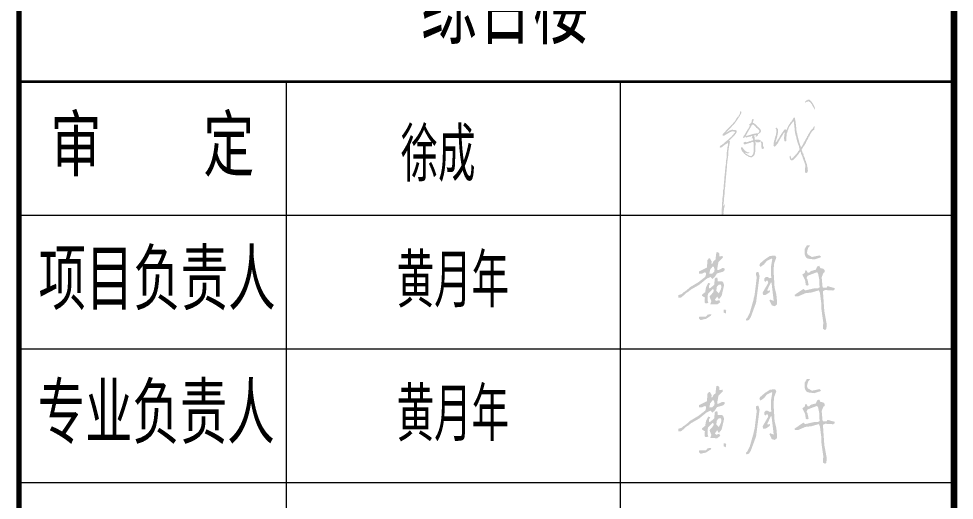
# Model space of a CAD drawing. Extents: x 3968514 to 5230306, y -516551 to -228246.
# Drawn here: x 4651754 to 4658754, y -414996 to -411395 of the extents above; entities that cross this region are included whole.
import ezdxf
from ezdxf.enums import TextEntityAlignment as Align

# ---------------------------------------------------------------- set-up
doc = ezdxf.new("R2010")
doc.units = 0
doc.header["$LTSCALE"] = 1000
doc.header["$MEASUREMENT"] = 0
doc.layers.add('AXIS', color=3, linetype='Continuous', lineweight=15)
doc.layers.add('FRAME', color=3, linetype='Continuous', lineweight=18)
doc.layers.add('单体名称', color=144, linetype='Continuous')
doc.styles.add('FRAME', font='simhei.ttf', dxfattribs={"width": 0.7})
doc.styles.add('TSSD_REIN', font='Tssdeng.shx', dxfattribs={"width": 0.7, "bigfont": 'hztxt.shx'})

# ---------------------------------------------------------------- blocks, each defined once
blk = doc.blocks.new('A$C0B803521')
at = {"layer": 'FRAME', "lineweight": 70}
blk.add_line((-23943.1, 92652), (-23943.1, 35252), dxfattribs=at)
at = {"layer": 'FRAME', "lineweight": 140}
blk.add_line((-16943.1, 35252), (-16943.1, 92652), dxfattribs=at)
at = {"layer": 'FRAME', "lineweight": 35}
blk.add_line((-16943.1, 48352), (-23943.1, 48352), dxfattribs=at)
at = {"layer": 'FRAME', "lineweight": 18}
for p, q in [((-21943.1, 48352), (-21943.1, 42352)), ((-19443.1, 48352), (-19443.1, 42352)), ((-16943.1, 47352), (-23943.1, 47352)), ((-16943.1, 46352), (-23943.1, 46352)), ((-16943.1, 45352), (-23943.1, 45352))]:
    blk.add_line(p, q, dxfattribs=at)
at = {"layer": 'FRAME', "insert": (-22943.1, 47864.8), "char_height": 400, "width": 2342.034, "attachment_point": 5, "style": 'FRAME'}
blk.add_mtext('审    定', dxfattribs=at)
at = {"layer": 'FRAME', "lineweight": 18, "char_height": 400, "attachment_point": 5, "style": 'FRAME'}
for s, insert, width in [('{\\W0.65;项目负责人}', (-22907.9, 46864.8), 2758.644), ('{\\W0.65;专业负责人}', (-22915, 45864.8), 2763.051)]:
    blk.add_mtext(s, dxfattribs=dict(at, insert=insert, width=width))
blk = doc.blocks.new('电子签名 徐成(1)(2)(1)')
at = {"linetype": 'Continuous'}
h = blk.add_hatch(dxfattribs=at)
h.set_pattern_fill('ANSI31', color=256)
h.set_pattern_definition([(45, (-1335.27607, 2167.08043), (-0.0883883476, 0.0883883476), [])])
h.paths.add_polyline_path([(4230, 11436), (4233, 11440), (4233, 11447), (4230, 11449), (4228, 11453), (4227, 11452), (4227, 11454), (4221, 11456), (4234, 11470), (4235, 11469), (4250, 11483), (4258, 11492), (4267, 11499), (4266, 11501), (4287, 11522), (4297, 11536), (4304, 11544), (4303, 11546), (4307, 11549), (4305, 11550), (4309, 11555), (4311, 11562), (4310, 11572), (4302, 11579), (4294, 11581), (4292, 11584), (4282, 11582), (4269, 11584), (4266, 11586), (4256, 11586), (4250, 11583), (4241, 11582), (4238, 11579), (4233, 11578), (4227, 11573), (4225, 11574), (4213, 11565), (4207, 11563), (4205, 11560), (4203, 11561), (4202, 11559), (4199, 11559), (4193, 11554), (4193, 11554), (4188, 11550), (4193, 11554), (4191, 11556), (4189, 11554), (4230, 11596), (4229, 11597), (4276, 11645), (4282, 11649), (4280, 11650), (4299, 11673), (4299, 11675), (4310, 11687), (4310, 11690), (4316, 11697), (4315, 11698), (4319, 11700), (4319, 11703), (4326, 11712), (4324, 11713), (4330, 11718), (4335, 11729), (4338, 11732), (4338, 11735), (4340, 11735), (4341, 11738), (4352, 11750), (4351, 11754), (4358, 11767), (4360, 11768), (4362, 11771), (4361, 11775), (4364, 11779), (4365, 11785), (4367, 11786), (4368, 11788), (4366, 11794), (4358, 11800), (4354, 11798), (4349, 11792), (4350, 11788), (4352, 11787), (4349, 11784), (4351, 11782), (4349, 11781), (4347, 11770), (4344, 11766), (4345, 11765), (4340, 11760), (4341, 11758), (4334, 11751), (4335, 11747), (4333, 11747), (4333, 11744), (4327, 11737), (4323, 11736), (4320, 11733), (4317, 11726), (4306, 11713), (4302, 11703), (4295, 11694), (4296, 11693), (4292, 11690), (4289, 11683), (4269, 11662), (4270, 11661), (4266, 11657), (4265, 11653), (4263, 11653), (4254, 11644), (4247, 11640), (4245, 11638), (4246, 11637), (4227, 11616), (4209, 11600), (4208, 11597), (4197, 11586), (4194, 11585), (4194, 11583), (4153, 11539), (4146, 11529), (4146, 11519), (4149, 11516), (4150, 11517), (4155, 11514), (4163, 11518), (4161, 11516), (4163, 11515), (4167, 11519), (4171, 11521), (4172, 11519), (4182, 11527), (4185, 11527), (4190, 11532), (4191, 11530), (4197, 11536), (4200, 11536), (4207, 11542), (4211, 11542), (4211, 11545), (4214, 11544), (4230, 11556), (4238, 11557), (4241, 11561), (4243, 11559), (4245, 11563), (4251, 11563), (4255, 11567), (4265, 11567), (4282, 11563), (4291, 11563), (4293, 11560), (4293, 11556), (4287, 11550), (4268, 11524), (4258, 11516), (4259, 11515), (4244, 11499), (4234, 11491), (4235, 11490), (4232, 11490), (4221, 11478), (4218, 11477), (4212, 11469), (4209, 11469), (4208, 11466), (4204, 11466), (4200, 11459), (4198, 11459), (4182, 11443), (4183, 11445), (4181, 11446), (4180, 11443), (4177, 11441), (4176, 11442), (4156, 11422), (4154, 11422), (4153, 11419), (4148, 11416), (4148, 11419), (4138, 11408), (4134, 11407), (4132, 11404), (4127, 11402), (4119, 11395), (4114, 11388), (4114, 11381), (4117, 11378), (4120, 11378), (4121, 11376), (4130, 11377), (4132, 11379), (4134, 11378), (4137, 11381), (4136, 11382), (4138, 11385), (4143, 11385), (4144, 11386), (4142, 11387), (4144, 11387), (4155, 11397), (4164, 11402), (4169, 11408), (4176, 11411), (4179, 11415), (4187, 11418), (4190, 11422), (4191, 11420), (4200, 11427), (4199, 11428), (4202, 11428), (4203, 11426), (4208, 11433), (4210, 11433), (4211, 11431), (4212, 11432), (4209, 11415), (4209, 11401), (4208, 11404), (4207, 11393), (4205, 11392), (4206, 11389), (4203, 11384), (4203, 11368), (4201, 11362), (4201, 11355), (4199, 11352), (4199, 11339), (4197, 11337), (4197, 11326), (4195, 11325), (4196, 11309), (4194, 11304), (4195, 11300), (4192, 11283), (4192, 11252), (4190, 11251), (4191, 11240), (4190, 11243), (4187, 11227), (4187, 11208), (4184, 11207), (4185, 11181), (4184, 11183), (4180, 11154), (4180, 11137), (4177, 11137), (4179, 11129), (4177, 11124), (4175, 11106), (4175, 11089), (4173, 11083), (4171, 11053), (4168, 11039), (4168, 11010), (4166, 11009), (4166, 10997), (4165, 11002), (4165, 10988), (4164, 10990), (4164, 10979), (4161, 10963), (4162, 10951), (4160, 10945), (4159, 10923), (4161, 10923), (4161, 10922), (4157, 10918), (4157, 10894), (4156, 10898), (4154, 10888), (4156, 10886), (4153, 10880), (4153, 10874), (4151, 10873), (4152, 10871), (4153, 10872), (4151, 10867), (4151, 10857), (4153, 10856), (4151, 10854), (4152, 10838), (4151, 10830), (4148, 10828), (4149, 10825), (4150, 10827), (4150, 10814), (4148, 10811), (4149, 10801), (4146, 10801), (4147, 10796), (4145, 10791), (4145, 10771), (4144, 10773), (4143, 10756), (4145, 10755), (4142, 10752), (4140, 10724), (4139, 10729), (4138, 10722), (4140, 10722), (4140, 10708), (4138, 10708), (4138, 10696), (4136, 10695), (4138, 10693), (4137, 10690), (4139, 10681), (4137, 10679), (4138, 10668), (4135, 10654), (4136, 10650), (4134, 10630), (4136, 10626), (4134, 10624), (4134, 10592), (4139, 10587), (4138, 10585), (4140, 10583), (4147, 10583), (4147, 10585), (4152, 10590), (4154, 10590), (4154, 10592), (4152, 10593), (4157, 10600), (4157, 10607), (4155, 10609), (4157, 10610), (4156, 10615), (4157, 10621), (4159, 10622), (4159, 10627), (4157, 10627), (4157, 10625), (4157, 10627), (4157, 10627), (4158, 10633), (4160, 10634), (4159, 10641), (4162, 10643), (4161, 10653), (4165, 10663), (4164, 10668), (4163, 10665), (4164, 10672), (4165, 10667), (4168, 10675), (4167, 10678), (4166, 10676), (4168, 10686), (4170, 10687), (4169, 10689), (4172, 10691), (4171, 10702), (4169, 10706), (4170, 10710), (4167, 10711), (4166, 10714), (4164, 10712), (4165, 10709), (4163, 10707), (4163, 10702), (4160, 10693), (4157, 10694), (4158, 10699), (4156, 10700), (4156, 10702), (4158, 10703), (4156, 10707), (4157, 10719), (4159, 10723), (4158, 10730), (4161, 10744), (4161, 10770), (4163, 10772), (4162, 10778), (4164, 10779), (4164, 10791), (4162, 10793), (4165, 10795), (4165, 10804), (4167, 10804), (4168, 10815), (4167, 10816), (4165, 10814), (4167, 10820), (4167, 10827), (4169, 10828), (4169, 10869), (4171, 10870), (4172, 10886), (4173, 10880), (4173, 10892), (4175, 10899), (4175, 10915), (4177, 10918), (4177, 10943), (4178, 10939), (4178, 10956), (4180, 10963), (4179, 10973), (4180, 10966), (4182, 10972), (4182, 10993), (4184, 10995), (4183, 11005), (4185, 11006), (4184, 11010), (4187, 11031), (4186, 11047), (4187, 11042), (4190, 11066), (4189, 11077), (4190, 11082), (4191, 11080), (4192, 11086), (4190, 11093), (4192, 11095), (4192, 11110), (4194, 11114), (4193, 11118), (4197, 11142), (4197, 11161), (4198, 11167), (4199, 11165), (4199, 11185), (4201, 11191), (4203, 11211), (4202, 11218), (4205, 11226), (4204, 11231), (4207, 11252), (4209, 11253), (4209, 11267), (4211, 11268), (4210, 11272), (4212, 11281), (4213, 11336), (4216, 11347), (4215, 11349), (4217, 11349), (4216, 11353), (4218, 11355), (4218, 11371), (4220, 11371), (4220, 11385), (4222, 11386), (4225, 11406), (4227, 11408), (4226, 11413), (4229, 11419), (4228, 11422), (4230, 11423)])
h.paths.add_polyline_path([(4528, 11442), (4528, 11446), (4530, 11449), (4533, 11449), (4530, 11448), (4536, 11446), (4538, 11439), (4548, 11440), (4554, 11437), (4564, 11437), (4566, 11439), (4572, 11438), (4578, 11440), (4576, 11441), (4580, 11442), (4581, 11440), (4584, 11443), (4587, 11443), (4587, 11445), (4591, 11449), (4591, 11460), (4585, 11464), (4583, 11463), (4580, 11467), (4578, 11467), (4577, 11465), (4571, 11469), (4565, 11468), (4563, 11470), (4544, 11470), (4530, 11466), (4523, 11469), (4520, 11494), (4522, 11494), (4522, 11499), (4519, 11502), (4518, 11507), (4510, 11517), (4512, 11519), (4515, 11517), (4517, 11520), (4520, 11520), (4521, 11518), (4523, 11521), (4533, 11521), (4534, 11522), (4531, 11524), (4538, 11524), (4541, 11519), (4536, 11516), (4538, 11514), (4533, 11511), (4533, 11505), (4537, 11503), (4539, 11506), (4547, 11510), (4550, 11510), (4556, 11514), (4559, 11520), (4558, 11522), (4562, 11527), (4562, 11535), (4563, 11533), (4565, 11537), (4566, 11536), (4568, 11538), (4571, 11541), (4577, 11543), (4582, 11547), (4583, 11550), (4588, 11552), (4595, 11568), (4595, 11574), (4596, 11575), (4594, 11581), (4593, 11579), (4594, 11582), (4589, 11587), (4589, 11590), (4587, 11590), (4573, 11608), (4567, 11614), (4565, 11613), (4561, 11616), (4561, 11618), (4556, 11620), (4556, 11623), (4553, 11626), (4551, 11625), (4548, 11629), (4549, 11630), (4542, 11637), (4535, 11642), (4535, 11644), (4512, 11663), (4505, 11663), (4500, 11664), (4499, 11669), (4501, 11670), (4504, 11683), (4506, 11683), (4505, 11685), (4508, 11690), (4507, 11693), (4510, 11695), (4512, 11704), (4505, 11710), (4499, 11710), (4495, 11707), (4493, 11709), (4489, 11703), (4490, 11693), (4488, 11693), (4485, 11678), (4482, 11674), (4482, 11668), (4477, 11659), (4472, 11660), (4468, 11656), (4468, 11653), (4455, 11643), (4456, 11642), (4454, 11640), (4456, 11636), (4454, 11638), (4453, 11636), (4455, 11634), (4460, 11635), (4465, 11640), (4468, 11639), (4465, 11629), (4460, 11624), (4461, 11622), (4458, 11619), (4457, 11614), (4452, 11608), (4451, 11604), (4447, 11601), (4447, 11597), (4440, 11591), (4439, 11584), (4434, 11579), (4432, 11573), (4425, 11564), (4426, 11563), (4421, 11558), (4417, 11550), (4414, 11548), (4415, 11546), (4416, 11547), (4410, 11538), (4408, 11532), (4404, 11528), (4403, 11523), (4400, 11523), (4395, 11516), (4391, 11514), (4393, 11512), (4392, 11509), (4389, 11508), (4386, 11494), (4390, 11492), (4388, 11490), (4398, 11489), (4411, 11508), (4413, 11500), (4417, 11498), (4421, 11493), (4424, 11493), (4427, 11496), (4433, 11496), (4433, 11498), (4450, 11500), (4450, 11502), (4452, 11502), (4466, 11504), (4467, 11505), (4473, 11506), (4476, 11507), (4479, 11508), (4479, 11510), (4489, 11511), (4491, 11507), (4493, 11509), (4492, 11505), (4495, 11502), (4495, 11500), (4486, 11491), (4485, 11485), (4487, 11483), (4494, 11484), (4495, 11486), (4500, 11484), (4501, 11487), (4501, 11477), (4503, 11476), (4504, 11478), (4503, 11464), (4501, 11461), (4500, 11462), (4494, 11460), (4496, 11459), (4486, 11459), (4485, 11457), (4479, 11457), (4478, 11455), (4473, 11454), (4470, 11451), (4464, 11452), (4461, 11449), (4458, 11450), (4453, 11446), (4452, 11447), (4439, 11441), (4433, 11443), (4427, 11439), (4420, 11438), (4417, 11441), (4418, 11443), (4414, 11445), (4411, 11443), (4412, 11442), (4404, 11443), (4397, 11437), (4395, 11438), (4393, 11435), (4394, 11431), (4392, 11428), (4393, 11418), (4396, 11416), (4397, 11413), (4400, 11413), (4401, 11411), (4402, 11413), (4410, 11414), (4411, 11416), (4417, 11416), (4419, 11419), (4425, 11418), (4426, 11419), (4424, 11420), (4428, 11420), (4428, 11422), (4430, 11420), (4432, 11422), (4441, 11422), (4441, 11425), (4448, 11424), (4449, 11425), (4447, 11426), (4454, 11426), (4455, 11427), (4457, 11430), (4459, 11428), (4461, 11430), (4460, 11431), (4469, 11431), (4470, 11434), (4474, 11433), (4474, 11435), (4480, 11437), (4481, 11435), (4487, 11438), (4488, 11440), (4507, 11442), (4508, 11431), (4510, 11431), (4509, 11422), (4511, 11422), (4511, 11345), (4510, 11350), (4510, 11336), (4509, 11340), (4508, 11322), (4506, 11321), (4506, 11318), (4508, 11316), (4505, 11314), (4506, 11312), (4497, 11292), (4491, 11287), (4491, 11281), (4489, 11282), (4486, 11279), (4479, 11279), (4479, 11277), (4483, 11277), (4474, 11276), (4474, 11278), (4465, 11278), (4461, 11283), (4457, 11283), (4454, 11287), (4447, 11288), (4443, 11291), (4441, 11290), (4432, 11298), (4430, 11297), (4430, 11300), (4427, 11303), (4424, 11302), (4420, 11304), (4416, 11310), (4413, 11309), (4407, 11315), (4405, 11318), (4406, 11319), (4423, 11311), (4425, 11312), (4427, 11310), (4450, 11309), (4454, 11312), (4455, 11311), (4459, 11315), (4460, 11319), (4456, 11322), (4439, 11321), (4437, 11323), (4428, 11326), (4421, 11332), (4418, 11332), (4411, 11340), (4406, 11342), (4405, 11345), (4397, 11353), (4398, 11355), (4390, 11361), (4388, 11368), (4386, 11369), (4387, 11371), (4383, 11373), (4384, 11375), (4381, 11378), (4379, 11377), (4375, 11381), (4372, 11381), (4371, 11379), (4373, 11378), (4366, 11381), (4361, 11374), (4361, 11362), (4365, 11360), (4365, 11356), (4367, 11355), (4367, 11349), (4369, 11349), (4373, 11337), (4380, 11329), (4379, 11328), (4384, 11324), (4383, 11322), (4385, 11320), (4386, 11321), (4404, 11299), (4406, 11299), (4407, 11301), (4411, 11296), (4410, 11295), (4417, 11289), (4418, 11290), (4419, 11287), (4421, 11288), (4425, 11285), (4427, 11286), (4426, 11283), (4429, 11281), (4429, 11283), (4431, 11283), (4434, 11280), (4434, 11278), (4442, 11277), (4445, 11271), (4454, 11269), (4458, 11265), (4461, 11266), (4459, 11268), (4464, 11266), (4465, 11264), (4468, 11265), (4473, 11262), (4476, 11263), (4474, 11264), (4477, 11264), (4477, 11262), (4489, 11263), (4497, 11270), (4500, 11269), (4513, 11283), (4513, 11285), (4516, 11288), (4515, 11290), (4517, 11290), (4519, 11293), (4522, 11305), (4525, 11308), (4524, 11310), (4526, 11314), (4526, 11325), (4527, 11323), (4528, 11336), (4530, 11338), (4529, 11399), (4531, 11401), (4532, 11435), (4530, 11436), (4530, 11440)])
h.paths.add_polyline_path([(4452, 11519), (4447, 11518), (4446, 11520), (4443, 11518), (4443, 11517), (4428, 11517), (4426, 11513), (4423, 11513), (4419, 11518), (4419, 11521), (4421, 11521), (4423, 11528), (4425, 11531), (4428, 11532), (4428, 11534), (4431, 11537), (4430, 11540), (4431, 11539), (4433, 11541), (4434, 11546), (4440, 11553), (4439, 11555), (4442, 11558), (4441, 11560), (4442, 11559), (4448, 11566), (4448, 11570), (4452, 11574), (4454, 11579), (4453, 11580), (4460, 11588), (4459, 11589), (4466, 11598), (4467, 11602), (4474, 11610), (4473, 11612), (4476, 11615), (4475, 11618), (4484, 11629), (4484, 11633), (4487, 11640), (4495, 11645), (4505, 11646), (4510, 11643), (4510, 11641), (4513, 11638), (4516, 11638), (4515, 11637), (4518, 11634), (4518, 11632), (4522, 11631), (4535, 11617), (4538, 11610), (4542, 11606), (4544, 11607), (4549, 11603), (4549, 11601), (4553, 11601), (4562, 11591), (4564, 11592), (4567, 11588), (4566, 11585), (4569, 11585), (4577, 11571), (4576, 11569), (4577, 11568), (4574, 11561), (4571, 11559), (4573, 11558), (4573, 11555), (4571, 11556), (4566, 11548), (4563, 11546), (4559, 11546), (4559, 11543), (4535, 11543), (4533, 11540), (4525, 11541), (4523, 11539), (4524, 11538), (4521, 11538), (4522, 11540), (4520, 11541), (4515, 11538), (4518, 11537), (4512, 11538), (4507, 11535), (4502, 11536), (4501, 11534), (4494, 11534), (4493, 11532), (4489, 11533), (4489, 11531), (4486, 11531), (4484, 11529), (4479, 11530), (4475, 11528), (4473, 11525), (4471, 11527), (4467, 11523), (4460, 11524), (4459, 11523), (4460, 11523), (4458, 11522), (4459, 11523), (4457, 11523), (4455, 11521), (4451, 11521), (4450, 11520)], flags=16)
h.paths.add_polyline_path([(4619, 11424), (4617, 11426), (4618, 11433), (4616, 11435), (4614, 11442), (4611, 11445), (4600, 11449), (4600, 11451), (4597, 11451), (4596, 11449), (4598, 11448), (4594, 11446), (4594, 11439), (4592, 11439), (4595, 11432), (4598, 11431), (4599, 11427), (4597, 11422), (4599, 11420), (4600, 11422), (4600, 11417), (4600, 11416), (4599, 11416), (4599, 11395), (4601, 11394), (4600, 11389), (4602, 11382), (4601, 11377), (4603, 11375), (4602, 11373), (4604, 11371), (4603, 11368), (4605, 11365), (4606, 11366), (4614, 11359), (4619, 11358), (4624, 11362), (4623, 11364), (4626, 11365), (4625, 11369), (4626, 11374), (4627, 11371), (4628, 11376), (4629, 11377), (4628, 11387), (4623, 11390), (4621, 11389), (4619, 11396)])
h.paths.add_polyline_path([(4781, 11490), (4781, 11497), (4783, 11497), (4782, 11500), (4784, 11500), (4782, 11502), (4786, 11506), (4786, 11516), (4788, 11516), (4787, 11522), (4790, 11524), (4789, 11527), (4792, 11535), (4792, 11541), (4794, 11544), (4793, 11554), (4795, 11556), (4795, 11583), (4793, 11586), (4795, 11588), (4795, 11591), (4792, 11592), (4791, 11598), (4787, 11599), (4786, 11602), (4781, 11605), (4779, 11609), (4771, 11610), (4766, 11598), (4768, 11597), (4767, 11595), (4771, 11593), (4774, 11587), (4773, 11578), (4774, 11577), (4776, 11580), (4775, 11578), (4777, 11573), (4776, 11575), (4775, 11570), (4777, 11569), (4777, 11563), (4775, 11569), (4774, 11556), (4776, 11549), (4775, 11552), (4772, 11541), (4774, 11540), (4771, 11540), (4772, 11531), (4771, 11527), (4768, 11524), (4770, 11520), (4767, 11518), (4766, 11512), (4763, 11508), (4764, 11503), (4762, 11502), (4762, 11498), (4759, 11496), (4759, 11482), (4758, 11480), (4757, 11484), (4755, 11468), (4751, 11461), (4753, 11459), (4751, 11458), (4752, 11453), (4749, 11451), (4751, 11453), (4750, 11457), (4747, 11452), (4749, 11445), (4748, 11446), (4746, 11443), (4746, 11441), (4748, 11440), (4746, 11439), (4743, 11431), (4745, 11429), (4744, 11424), (4743, 11427), (4743, 11410), (4741, 11408), (4742, 11398), (4751, 11389), (4758, 11388), (4779, 11410), (4778, 11411), (4785, 11419), (4785, 11422), (4787, 11422), (4793, 11428), (4793, 11434), (4795, 11433), (4797, 11438), (4800, 11439), (4798, 11442), (4804, 11448), (4805, 11452), (4808, 11454), (4807, 11456), (4810, 11461), (4814, 11464), (4814, 11470), (4817, 11472), (4819, 11478), (4820, 11476), (4822, 11478), (4821, 11481), (4826, 11485), (4828, 11489), (4826, 11491), (4829, 11492), (4829, 11496), (4830, 11495), (4832, 11497), (4832, 11500), (4843, 11514), (4841, 11515), (4846, 11522), (4851, 11526), (4850, 11528), (4852, 11529), (4850, 11530), (4856, 11537), (4855, 11538), (4858, 11539), (4858, 11543), (4865, 11549), (4869, 11556), (4873, 11554), (4871, 11546), (4873, 11545), (4872, 11537), (4871, 11539), (4869, 11535), (4870, 11527), (4869, 11529), (4868, 11525), (4870, 11525), (4866, 11502), (4866, 11475), (4869, 11464), (4868, 11458), (4874, 11450), (4875, 11448), (4886, 11450), (4891, 11455), (4891, 11460), (4893, 11464), (4893, 11490), (4891, 11497), (4892, 11502), (4895, 11505), (4893, 11511), (4896, 11511), (4896, 11525), (4894, 11525), (4894, 11523), (4894, 11525), (4894, 11525), (4895, 11529), (4896, 11527), (4897, 11541), (4902, 11551), (4902, 11559), (4903, 11562), (4906, 11564), (4905, 11567), (4907, 11569), (4908, 11576), (4910, 11577), (4909, 11578), (4914, 11586), (4915, 11596), (4917, 11597), (4921, 11605), (4920, 11607), (4924, 11611), (4923, 11613), (4929, 11621), (4928, 11624), (4933, 11629), (4934, 11634), (4936, 11634), (4940, 11638), (4940, 11641), (4944, 11643), (4943, 11645), (4942, 11644), (4943, 11645), (4943, 11645), (4945, 11645), (4945, 11648), (4952, 11655), (4951, 11657), (4963, 11668), (4961, 11669), (4970, 11677), (4969, 11679), (4967, 11677), (4969, 11680), (4976, 11684), (4979, 11679), (4978, 11675), (4979, 11674), (4980, 11676), (4980, 11662), (4982, 11662), (4982, 11643), (4985, 11642), (4983, 11634), (4985, 11626), (4984, 11620), (4986, 11611), (4988, 11609), (4987, 11596), (4991, 11581), (4989, 11571), (4990, 11567), (4992, 11566), (4992, 11561), (4990, 11560), (4992, 11559), (4992, 11554), (4994, 11553), (4994, 11543), (4996, 11541), (4997, 11543), (4997, 11529), (4999, 11529), (4999, 11522), (5002, 11520), (5000, 11516), (5003, 11515), (5002, 11513), (5004, 11512), (5004, 11507), (5008, 11503), (5007, 11496), (5008, 11495), (5010, 11497), (5008, 11483), (5012, 11481), (5012, 11472), (5014, 11470), (5013, 11467), (5017, 11462), (5017, 11460), (5016, 11462), (5014, 11460), (5017, 11457), (5019, 11451), (5017, 11450), (5018, 11446), (5022, 11442), (5020, 11442), (5021, 11437), (5022, 11436), (5023, 11438), (5025, 11431), (5026, 11433), (5025, 11428), (5028, 11426), (5028, 11422), (5030, 11420), (5029, 11417), (5030, 11414), (5033, 11412), (5034, 11402), (5037, 11398), (5039, 11390), (5038, 11387), (5040, 11386), (5040, 11379), (5043, 11374), (5042, 11370), (5043, 11369), (5045, 11371), (5044, 11367), (5047, 11362), (5046, 11356), (5048, 11356), (5044, 11353), (5045, 11349), (5029, 11332), (5030, 11330), (5027, 11324), (5020, 11316), (5019, 11317), (5017, 11315), (5018, 11313), (5017, 11314), (5009, 11301), (5003, 11294), (4998, 11292), (4995, 11288), (4995, 11285), (4989, 11282), (4991, 11281), (4981, 11273), (4981, 11270), (4980, 11272), (4977, 11269), (4972, 11261), (4965, 11255), (4964, 11256), (4962, 11254), (4963, 11253), (4961, 11254), (4959, 11252), (4960, 11250), (4957, 11250), (4953, 11245), (4947, 11250), (4947, 11255), (4945, 11256), (4946, 11262), (4944, 11262), (4945, 11266), (4941, 11272), (4943, 11272), (4941, 11278), (4940, 11276), (4939, 11281), (4937, 11283), (4931, 11278), (4930, 11254), (4932, 11254), (4932, 11250), (4937, 11241), (4936, 11239), (4940, 11236), (4939, 11233), (4943, 11232), (4946, 11228), (4949, 11229), (4953, 11226), (4962, 11228), (4962, 11226), (4970, 11231), (4969, 11233), (4971, 11233), (4977, 11237), (4976, 11238), (4979, 11238), (4979, 11240), (4982, 11242), (4983, 11242), (4983, 11245), (4984, 11244), (5001, 11262), (5006, 11265), (5012, 11273), (5013, 11277), (5017, 11279), (5017, 11281), (5025, 11291), (5026, 11290), (5027, 11293), (5032, 11296), (5031, 11298), (5034, 11301), (5038, 11305), (5038, 11309), (5039, 11307), (5041, 11309), (5040, 11312), (5044, 11318), (5049, 11322), (5050, 11325), (5054, 11328), (5058, 11329), (5058, 11326), (5060, 11325), (5058, 11324), (5061, 11321), (5061, 11317), (5063, 11316), (5065, 11310), (5064, 11301), (5066, 11301), (5069, 11297), (5067, 11296), (5073, 11287), (5072, 11284), (5074, 11284), (5074, 11280), (5078, 11278), (5078, 11271), (5080, 11270), (5082, 11262), (5084, 11260), (5084, 11250), (5087, 11247), (5087, 11242), (5089, 11242), (5091, 11237), (5089, 11236), (5094, 11228), (5093, 11226), (5096, 11225), (5095, 11222), (5099, 11217), (5101, 11209), (5100, 11202), (5103, 11202), (5105, 11200), (5104, 11198), (5107, 11193), (5106, 11190), (5110, 11186), (5110, 11184), (5108, 11183), (5111, 11179), (5110, 11177), (5112, 11175), (5113, 11176), (5112, 11173), (5114, 11168), (5112, 11165), (5112, 11160), (5114, 11160), (5114, 11157), (5112, 11156), (5115, 11155), (5114, 11143), (5111, 11139), (5113, 11133), (5111, 11138), (5110, 11100), (5108, 11099), (5108, 11090), (5116, 11083), (5119, 11080), (5128, 11080), (5131, 11083), (5133, 11082), (5139, 11088), (5137, 11090), (5141, 11092), (5141, 11107), (5142, 11109), (5143, 11106), (5143, 11116), (5141, 11116), (5142, 11131), (5139, 11137), (5141, 11138), (5140, 11143), (5137, 11146), (5138, 11158), (5135, 11158), (5135, 11160), (5137, 11160), (5137, 11166), (5136, 11167), (5135, 11165), (5135, 11172), (5131, 11177), (5133, 11183), (5130, 11186), (5131, 11189), (5125, 11195), (5126, 11199), (5127, 11202), (5124, 11206), (5121, 11206), (5123, 11215), (5121, 11216), (5120, 11213), (5121, 11218), (5113, 11227), (5113, 11232), (5110, 11236), (5112, 11238), (5108, 11242), (5108, 11253), (5105, 11256), (5102, 11268), (5098, 11273), (5100, 11274), (5100, 11276), (5097, 11279), (5095, 11278), (5095, 11286), (5094, 11287), (5093, 11285), (5091, 11288), (5094, 11294), (5092, 11297), (5090, 11299), (5090, 11305), (5088, 11308), (5087, 11306), (5084, 11309), (5084, 11317), (5078, 11323), (5078, 11330), (5075, 11333), (5076, 11335), (5074, 11337), (5073, 11344), (5070, 11347), (5072, 11349), (5071, 11352), (5070, 11351), (5070, 11355), (5073, 11357), (5073, 11360), (5077, 11362), (5078, 11367), (5086, 11376), (5087, 11382), (5093, 11386), (5093, 11391), (5099, 11395), (5099, 11400), (5101, 11399), (5102, 11403), (5106, 11405), (5105, 11408), (5110, 11413), (5110, 11417), (5113, 11419), (5113, 11421), (5114, 11420), (5118, 11427), (5117, 11429), (5118, 11428), (5120, 11431), (5119, 11434), (5121, 11434), (5126, 11450), (5129, 11453), (5129, 11457), (5130, 11456), (5132, 11458), (5131, 11461), (5140, 11470), (5139, 11472), (5136, 11469), (5138, 11474), (5139, 11473), (5145, 11481), (5146, 11485), (5148, 11486), (5150, 11494), (5153, 11496), (5152, 11498), (5155, 11501), (5154, 11503), (5158, 11504), (5162, 11516), (5165, 11516), (5164, 11519), (5166, 11520), (5169, 11529), (5172, 11531), (5172, 11536), (5181, 11548), (5181, 11550), (5187, 11556), (5186, 11559), (5190, 11561), (5190, 11564), (5218, 11588), (5217, 11592), (5219, 11592), (5219, 11601), (5221, 11609), (5223, 11610), (5223, 11621), (5224, 11623), (5216, 11623), (5206, 11611), (5204, 11604), (5202, 11603), (5202, 11598), (5198, 11597), (5191, 11592), (5187, 11585), (5185, 11585), (5175, 11574), (5176, 11573), (5171, 11567), (5169, 11567), (5165, 11557), (5163, 11556), (5165, 11555), (5160, 11549), (5157, 11548), (5155, 11538), (5153, 11536), (5152, 11538), (5150, 11536), (5151, 11531), (5148, 11530), (5149, 11528), (5146, 11526), (5147, 11523), (5144, 11520), (5144, 11517), (5139, 11512), (5139, 11510), (5133, 11505), (5134, 11501), (5130, 11497), (5126, 11486), (5122, 11484), (5123, 11481), (5116, 11473), (5116, 11472), (5117, 11472), (5116, 11472), (5117, 11470), (5112, 11467), (5114, 11465), (5109, 11459), (5110, 11458), (5102, 11446), (5100, 11439), (5099, 11438), (5099, 11441), (5096, 11438), (5095, 11429), (5092, 11427), (5092, 11423), (5088, 11420), (5089, 11417), (5086, 11415), (5087, 11413), (5088, 11414), (5087, 11412), (5085, 11413), (5084, 11409), (5081, 11407), (5081, 11401), (5079, 11403), (5077, 11402), (5078, 11400), (5076, 11396), (5072, 11394), (5074, 11392), (5070, 11390), (5072, 11389), (5070, 11387), (5070, 11390), (5067, 11387), (5068, 11385), (5064, 11381), (5060, 11381), (5062, 11382), (5062, 11385), (5061, 11386), (5056, 11390), (5058, 11392), (5056, 11401), (5053, 11403), (5055, 11405), (5052, 11408), (5052, 11414), (5048, 11418), (5048, 11430), (5047, 11431), (5046, 11429), (5044, 11438), (5043, 11440), (5043, 11439), (5041, 11443), (5043, 11440), (5044, 11444), (5041, 11446), (5041, 11450), (5038, 11455), (5039, 11459), (5036, 11460), (5036, 11467), (5033, 11469), (5034, 11476), (5032, 11485), (5030, 11486), (5029, 11498), (5024, 11507), (5025, 11511), (5022, 11516), (5023, 11517), (5020, 11520), (5021, 11534), (5019, 11537), (5018, 11535), (5019, 11542), (5017, 11542), (5016, 11551), (5013, 11553), (5014, 11556), (5012, 11559), (5013, 11562), (5012, 11563), (5011, 11561), (5011, 11572), (5009, 11581), (5009, 11615), (5005, 11621), (5005, 11628), (5003, 11631), (5004, 11651), (5002, 11652), (5002, 11662), (5000, 11664), (5000, 11682), (4999, 11683), (4998, 11681), (4998, 11692), (4996, 11692), (4996, 11690), (4996, 11692), (4996, 11692), (4997, 11694), (4996, 11699), (4994, 11701), (4995, 11705), (4993, 11712), (4995, 11716), (4992, 11719), (4993, 11723), (4985, 11728), (4981, 11727), (4983, 11726), (4979, 11727), (4971, 11719), (4972, 11717), (4968, 11712), (4969, 11708), (4960, 11698), (4963, 11698), (4954, 11689), (4955, 11687), (4951, 11683), (4953, 11681), (4951, 11682), (4949, 11678), (4941, 11671), (4938, 11667), (4939, 11665), (4936, 11662), (4936, 11665), (4933, 11662), (4934, 11661), (4932, 11656), (4928, 11653), (4926, 11649), (4923, 11648), (4921, 11640), (4916, 11635), (4918, 11634), (4917, 11632), (4916, 11635), (4912, 11627), (4913, 11626), (4915, 11628), (4913, 11626), (4913, 11626), (4910, 11624), (4910, 11618), (4907, 11616), (4907, 11610), (4902, 11604), (4900, 11593), (4898, 11593), (4894, 11589), (4895, 11584), (4893, 11581), (4891, 11581), (4883, 11588), (4874, 11588), (4863, 11577), (4860, 11576), (4857, 11569), (4849, 11562), (4851, 11561), (4846, 11555), (4845, 11557), (4842, 11550), (4842, 11546), (4837, 11542), (4836, 11539), (4833, 11538), (4835, 11536), (4833, 11536), (4830, 11532), (4829, 11526), (4818, 11513), (4821, 11513), (4813, 11505), (4811, 11499), (4812, 11498), (4814, 11500), (4805, 11489), (4804, 11484), (4801, 11482), (4800, 11479), (4799, 11480), (4797, 11478), (4798, 11476), (4796, 11474), (4795, 11475), (4792, 11471), (4793, 11467), (4791, 11468), (4789, 11466), (4789, 11459), (4786, 11461), (4784, 11459), (4785, 11454), (4781, 11452), (4782, 11450), (4780, 11450), (4768, 11436), (4767, 11443), (4771, 11454), (4770, 11460), (4771, 11458), (4775, 11468), (4774, 11474), (4778, 11478), (4778, 11485), (4780, 11486), (4779, 11489)])
h.paths.add_polyline_path([(5163, 11935), (5161, 11934), (5161, 11935), (5160, 11936), (5159, 11935), (5156, 11937), (5153, 11936), (5144, 11938), (5137, 11930), (5130, 11931), (5126, 11927), (5127, 11926), (5126, 11923), (5120, 11921), (5112, 11914), (5112, 11913), (5110, 11908), (5110, 11903), (5112, 11901), (5116, 11901), (5117, 11905), (5121, 11909), (5131, 11911), (5133, 11913), (5139, 11913), (5145, 11916), (5155, 11915), (5171, 11906), (5171, 11903), (5180, 11895), (5179, 11894), (5189, 11884), (5189, 11881), (5192, 11878), (5192, 11874), (5194, 11873), (5193, 11871), (5195, 11871), (5194, 11869), (5203, 11856), (5203, 11854), (5206, 11852), (5206, 11848), (5209, 11846), (5212, 11840), (5213, 11838), (5216, 11832), (5218, 11824), (5221, 11822), (5224, 11822), (5225, 11824), (5226, 11825), (5226, 11829), (5224, 11832), (5225, 11840), (5224, 11843), (5221, 11846), (5221, 11850), (5220, 11852), (5219, 11855), (5219, 11860), (5214, 11865), (5214, 11869), (5212, 11870), (5210, 11876), (5203, 11886), (5204, 11888), (5200, 11891), (5198, 11896), (5183, 11916), (5172, 11925), (5173, 11926)])
blk = doc.blocks.new('FWEFS')
at = {"linetype": 'Continuous'}
h = blk.add_hatch(color=256, dxfattribs=at)
h.paths.add_polyline_path([(1917886.9, -2258309.2), (1917868.4, -2258313.2), (1917856.5, -2258327.7), (1917806.3, -2258327.7), (1917803.7, -2258340.9), (1917816.9, -2258352.8), (1917857.8, -2258343.5), (1917892.1, -2258321.1), (1917897.4, -2258311.9)])
h.paths.add_polyline_path([(1918001.7, -2258274.9), (1917988.5, -2258276.2), (1917988.5, -2258296), (1918004.3, -2258305.3), (1918008.3, -2258282.8)])
h.paths.add_polyline_path([(1917951.5, -2258088.8), (1917968.7, -2258088.8), (1917971.3, -2258100.7), (1917970, -2258117.8), (1917952.9, -2258153.5), (1917934.4, -2258135), (1917937, -2258105.9)], flags=16)
h.paths.add_polyline_path([(1917942.3, -2258036), (1917929.1, -2258036), (1917922.5, -2258043.9), (1917918.5, -2258088.8), (1917890.8, -2258112.5), (1917882.9, -2258116.5), (1917878.9, -2258111.2), (1917878.9, -2258096.7), (1917889.5, -2258080.9), (1917873.7, -2258074.3), (1917856.5, -2258109.9), (1917851.2, -2258144.2), (1917827.5, -2258162.7), (1917827.5, -2258171.9), (1917848.6, -2258185.1), (1917845.9, -2258222.1), (1917856.5, -2258229), (1917875, -2258224.7), (1917868.4, -2258207.6), (1917871, -2258157.4), (1917908, -2258121.8), (1917914.6, -2258128.4), (1917911.9, -2258144.2), (1917883, -2258177.2), (1917896.7, -2258211.7), (1917888.5, -2258235.9), (1917941, -2258236.6), (1917963.4, -2258219.5), (1917955.5, -2258203.6), (1917934.4, -2258210.2), (1917923, -2258201.3), (1917941, -2258176.8), (1917952.9, -2258198.3), (1917974, -2258171.9), (1917992.5, -2258091.4), (1917984.5, -2258069), (1917976.6, -2258063.7), (1917944.9, -2258063.7)])
h.paths.add_polyline_path([(1918248.5, -2257992.4), (1918232.7, -2257996.4), (1918230.1, -2258012.2), (1918236.7, -2258032), (1918220.8, -2258164), (1918215, -2258185.1), (1918213.3, -2258197.7), (1918185.2, -2258296), (1918164.1, -2258339.6), (1918154.8, -2258344.9), (1918158.8, -2258358.1), (1918177.3, -2258352.8), (1918191.8, -2258331.7), (1918231.4, -2258223.4), (1918257.8, -2258022.8)])
h.paths.add_polyline_path([(1917914.6, -2257952.8), (1917921.2, -2257975.3), (1917918.5, -2257989.8), (1917902.7, -2258006.9), (1917881.6, -2258006.9), (1917885, -2257990.5), (1917886.8, -2257987.1), (1917886.4, -2257978.1), (1917905.3, -2257954.1)], flags=16)
h.paths.add_polyline_path([(1918703.9, -2257947.1), (1918688.1, -2257953.7), (1918678.9, -2257976.6), (1918643.2, -2257985.8), (1918628.7, -2257997.7), (1918618.1, -2257999), (1918607.6, -2257980.5), (1918601, -2257981.9), (1918595.7, -2258000.3), (1918577.2, -2258013.5), (1918598.3, -2258054.5), (1918603.6, -2258090.1), (1918614.2, -2258096.7), (1918624.7, -2258090.1), (1918615.5, -2258046.5), (1918608.9, -2258039.9), (1918616.8, -2258021.5), (1918688.1, -2257995.1), (1918696, -2258006.9), (1918703.9, -2258047.9), (1918706.6, -2258107.3), (1918694.7, -2258116.5), (1918664.3, -2258116.5), (1918599.7, -2258131), (1918585.1, -2258120.5), (1918519.1, -2258165.3), (1918523.1, -2258175.9), (1918545.5, -2258175.9), (1918601, -2258152.1), (1918645.9, -2258146.9), (1918701.3, -2258131), (1918709.2, -2258149.5), (1918721.1, -2258240.6), (1918718.5, -2258257.7), (1918734.3, -2258371.3), (1918731.7, -2258418.8), (1918748.8, -2258428), (1918758.1, -2258418.8), (1918759.4, -2258380.5), (1918742.2, -2258286.8), (1918731.7, -2258137.6), (1918747.5, -2258128.4), (1918809.5, -2258132.3), (1918818.8, -2258124.4), (1918818.8, -2258113.9), (1918766, -2258099.3), (1918759.4, -2258109.9), (1918734.3, -2258111.2), (1918729, -2258105.9), (1918722.4, -2258033.3), (1918734.3, -2258003), (1918744.9, -2257993.7), (1918744.9, -2257980.5), (1918733, -2257968.7), (1918713.2, -2257964.7)])
h.paths.add_polyline_path([(1918352.8, -2257872.3), (1918335.7, -2257873.6), (1918297.4, -2257898.7), (1918260.4, -2257930.4), (1918256.5, -2257943.6), (1918264.4, -2257955.5), (1918290.8, -2257937), (1918311.9, -2257910.6), (1918348.9, -2257892.1), (1918352.8, -2257896.1), (1918342.3, -2257959.4), (1918344.9, -2258038.6), (1918333, -2258039.9), (1918317.2, -2258030.7), (1918302.7, -2258032), (1918292.1, -2258042.6), (1918293.4, -2258061.1), (1918304, -2258067.7), (1918307.9, -2258059.7), (1918318.5, -2258058.4), (1918322.5, -2258075.6), (1918280.2, -2258148.2), (1918285.5, -2258166.7), (1918297.2, -2258166.1), (1918302.7, -2258165.3), (1918333, -2258145.5), (1918337, -2258129.7), (1918318.5, -2258136.3), (1918315.9, -2258127.1), (1918342.3, -2258072.9), (1918347.5, -2258074.3), (1918363.4, -2258210.2), (1918338.3, -2258199.7), (1918331.7, -2258206.3), (1918348.9, -2258243.2), (1918372.6, -2258249.8), (1918388.5, -2258235.3), (1918388.5, -2258216.8), (1918383.2, -2258160.1), (1918370, -2258107.3), (1918362.1, -2257977.9), (1918367.3, -2257927.7), (1918383.2, -2257885.5), (1918375.3, -2257872.3)])
h.paths.add_polyline_path([(1917946.3, -2257844.6), (1917934.4, -2257847.2), (1917927.8, -2257901.3), (1917913.3, -2257911.9), (1917905.3, -2257929.1), (1917896.1, -2257933), (1917900.1, -2257915.9), (1917886.9, -2257892.1), (1917878.9, -2257890.8), (1917867.1, -2257905.3), (1917864.4, -2257959.4), (1917803.7, -2257989.8), (1917805, -2258006.9), (1917824.8, -2258006.9), (1917847.3, -2257996.4), (1917856.5, -2257999), (1917855.2, -2258024.1), (1917848.6, -2258032), (1917801.1, -2258069), (1917734.8, -2258108.7), (1917717.4, -2258125.3), (1917696.8, -2258141.6), (1917693.8, -2258142.6), (1917688.9, -2258145.5), (1917674.3, -2258158.7), (1917650.6, -2258166.7), (1917650.6, -2258186.5), (1917673, -2258183.8), (1917708.7, -2258150.8), (1917726.7, -2258139.8), (1917742.7, -2258125.8), (1917805, -2258090.1), (1917861.8, -2258043.9), (1917889.5, -2258030.7), (1917904.6, -2258045.5), (1917921.2, -2258032), (1917939.7, -2258004.3), (1917985.9, -2257991.1), (1917997.7, -2257979.2), (1917997.7, -2257968.7), (1917989.8, -2257964.7), (1917977.9, -2257964.7), (1917951.5, -2257979.2), (1917939.7, -2257976.6), (1917950.2, -2257918.5), (1917983.2, -2257885.5), (1917980.6, -2257873.6), (1917958.1, -2257877.6), (1917955.5, -2257853.8)])
h.paths.add_polyline_path([(1918627.4, -2257793.1), (1918611.5, -2257794.4), (1918595.7, -2257820.8), (1918595.7, -2257863.1), (1918604.9, -2257884.2), (1918618.1, -2257893.4), (1918667, -2257900), (1918711.9, -2257885.5), (1918717.1, -2257877.6), (1918706.6, -2257869.7), (1918649.8, -2257881.5), (1918618.1, -2257863.1), (1918612.9, -2257848.5), (1918615.5, -2257831.4), (1918622.1, -2257811.6), (1918635.3, -2257797.1)])
h = blk.add_hatch(color=256, dxfattribs=at)
h.paths.add_polyline_path([(1917886.9, -2259309.2), (1917868.4, -2259313.2), (1917856.5, -2259327.7), (1917806.3, -2259327.7), (1917803.7, -2259340.9), (1917816.9, -2259352.8), (1917857.8, -2259343.5), (1917892.1, -2259321.1), (1917897.4, -2259311.9)])
h.paths.add_polyline_path([(1918001.7, -2259274.9), (1917988.5, -2259276.2), (1917988.5, -2259296), (1918004.3, -2259305.3), (1918008.3, -2259282.8)])
h.paths.add_polyline_path([(1917951.5, -2259088.8), (1917968.7, -2259088.8), (1917971.3, -2259100.7), (1917970, -2259117.8), (1917952.9, -2259153.5), (1917934.4, -2259135), (1917937, -2259105.9)], flags=16)
h.paths.add_polyline_path([(1917942.3, -2259036), (1917929.1, -2259036), (1917922.5, -2259043.9), (1917918.5, -2259088.8), (1917890.8, -2259112.5), (1917882.9, -2259116.5), (1917878.9, -2259111.2), (1917878.9, -2259096.7), (1917889.5, -2259080.9), (1917873.7, -2259074.3), (1917856.5, -2259109.9), (1917851.2, -2259144.2), (1917827.5, -2259162.7), (1917827.5, -2259171.9), (1917848.6, -2259185.1), (1917845.9, -2259222.1), (1917856.5, -2259229), (1917875, -2259224.7), (1917868.4, -2259207.6), (1917871, -2259157.4), (1917908, -2259121.8), (1917914.6, -2259128.4), (1917911.9, -2259144.2), (1917883, -2259177.2), (1917896.7, -2259211.7), (1917888.5, -2259235.9), (1917941, -2259236.6), (1917963.4, -2259219.5), (1917955.5, -2259203.6), (1917934.4, -2259210.2), (1917923, -2259201.3), (1917941, -2259176.8), (1917952.9, -2259198.3), (1917974, -2259171.9), (1917992.5, -2259091.4), (1917984.5, -2259069), (1917976.6, -2259063.7), (1917944.9, -2259063.7)])
h.paths.add_polyline_path([(1918248.5, -2258992.4), (1918232.7, -2258996.4), (1918230.1, -2259012.2), (1918236.7, -2259032), (1918220.8, -2259164), (1918215, -2259185.1), (1918213.3, -2259197.7), (1918185.2, -2259296), (1918164.1, -2259339.6), (1918154.8, -2259344.9), (1918158.8, -2259358.1), (1918177.3, -2259352.8), (1918191.8, -2259331.7), (1918231.4, -2259223.4), (1918257.8, -2259022.8)])
h.paths.add_polyline_path([(1917914.6, -2258952.8), (1917921.2, -2258975.3), (1917918.5, -2258989.8), (1917902.7, -2259006.9), (1917881.6, -2259006.9), (1917885, -2258990.5), (1917886.8, -2258987.1), (1917886.4, -2258978.1), (1917905.3, -2258954.1)], flags=16)
h.paths.add_polyline_path([(1918703.9, -2258947.1), (1918688.1, -2258953.7), (1918678.9, -2258976.6), (1918643.2, -2258985.8), (1918628.7, -2258997.7), (1918618.1, -2258999), (1918607.6, -2258980.5), (1918601, -2258981.9), (1918595.7, -2259000.3), (1918577.2, -2259013.5), (1918598.3, -2259054.5), (1918603.6, -2259090.1), (1918614.2, -2259096.7), (1918624.7, -2259090.1), (1918615.5, -2259046.5), (1918608.9, -2259039.9), (1918616.8, -2259021.5), (1918688.1, -2258995.1), (1918696, -2259006.9), (1918703.9, -2259047.9), (1918706.6, -2259107.3), (1918694.7, -2259116.5), (1918664.3, -2259116.5), (1918599.7, -2259131), (1918585.1, -2259120.5), (1918519.1, -2259165.3), (1918523.1, -2259175.9), (1918545.5, -2259175.9), (1918601, -2259152.1), (1918645.9, -2259146.9), (1918701.3, -2259131), (1918709.2, -2259149.5), (1918721.1, -2259240.6), (1918718.5, -2259257.7), (1918734.3, -2259371.3), (1918731.7, -2259418.8), (1918748.8, -2259428), (1918758.1, -2259418.8), (1918759.4, -2259380.5), (1918742.2, -2259286.8), (1918731.7, -2259137.6), (1918747.5, -2259128.4), (1918809.5, -2259132.3), (1918818.8, -2259124.4), (1918818.8, -2259113.9), (1918766, -2259099.3), (1918759.4, -2259109.9), (1918734.3, -2259111.2), (1918729, -2259105.9), (1918722.4, -2259033.3), (1918734.3, -2259003), (1918744.9, -2258993.7), (1918744.9, -2258980.5), (1918733, -2258968.7), (1918713.2, -2258964.7)])
h.paths.add_polyline_path([(1918352.8, -2258872.3), (1918335.7, -2258873.6), (1918297.4, -2258898.7), (1918260.4, -2258930.4), (1918256.5, -2258943.6), (1918264.4, -2258955.5), (1918290.8, -2258937), (1918311.9, -2258910.6), (1918348.9, -2258892.1), (1918352.8, -2258896.1), (1918342.3, -2258959.4), (1918344.9, -2259038.6), (1918333, -2259039.9), (1918317.2, -2259030.7), (1918302.7, -2259032), (1918292.1, -2259042.6), (1918293.4, -2259061.1), (1918304, -2259067.7), (1918307.9, -2259059.7), (1918318.5, -2259058.4), (1918322.5, -2259075.6), (1918280.2, -2259148.2), (1918285.5, -2259166.7), (1918297.2, -2259166.1), (1918302.7, -2259165.3), (1918333, -2259145.5), (1918337, -2259129.7), (1918318.5, -2259136.3), (1918315.9, -2259127.1), (1918342.3, -2259072.9), (1918347.5, -2259074.3), (1918363.4, -2259210.2), (1918338.3, -2259199.7), (1918331.7, -2259206.3), (1918348.9, -2259243.2), (1918372.6, -2259249.8), (1918388.5, -2259235.3), (1918388.5, -2259216.8), (1918383.2, -2259160.1), (1918370, -2259107.3), (1918362.1, -2258977.9), (1918367.3, -2258927.7), (1918383.2, -2258885.5), (1918375.3, -2258872.3)])
h.paths.add_polyline_path([(1917946.3, -2258844.6), (1917934.4, -2258847.2), (1917927.8, -2258901.3), (1917913.3, -2258911.9), (1917905.3, -2258929.1), (1917896.1, -2258933), (1917900.1, -2258915.9), (1917886.9, -2258892.1), (1917878.9, -2258890.8), (1917867.1, -2258905.3), (1917864.4, -2258959.4), (1917803.7, -2258989.8), (1917805, -2259006.9), (1917824.8, -2259006.9), (1917847.3, -2258996.4), (1917856.5, -2258999), (1917855.2, -2259024.1), (1917848.6, -2259032), (1917801.1, -2259069), (1917734.8, -2259108.7), (1917717.4, -2259125.3), (1917696.8, -2259141.6), (1917693.8, -2259142.6), (1917688.9, -2259145.5), (1917674.3, -2259158.7), (1917650.6, -2259166.7), (1917650.6, -2259186.5), (1917673, -2259183.8), (1917708.7, -2259150.8), (1917726.7, -2259139.8), (1917742.7, -2259125.8), (1917805, -2259090.1), (1917861.8, -2259043.9), (1917889.5, -2259030.7), (1917904.6, -2259045.5), (1917921.2, -2259032), (1917939.7, -2259004.3), (1917985.9, -2258991.1), (1917997.7, -2258979.2), (1917997.7, -2258968.7), (1917989.8, -2258964.7), (1917977.9, -2258964.7), (1917951.5, -2258979.2), (1917939.7, -2258976.6), (1917950.2, -2258918.5), (1917983.2, -2258885.5), (1917980.6, -2258873.6), (1917958.1, -2258877.6), (1917955.5, -2258853.8)])
h.paths.add_polyline_path([(1918627.4, -2258793.1), (1918611.5, -2258794.4), (1918595.7, -2258820.8), (1918595.7, -2258863.1), (1918604.9, -2258884.2), (1918618.1, -2258893.4), (1918667, -2258900), (1918711.9, -2258885.5), (1918717.1, -2258877.6), (1918706.6, -2258869.7), (1918649.8, -2258881.5), (1918618.1, -2258863.1), (1918612.9, -2258848.5), (1918615.5, -2258831.4), (1918622.1, -2258811.6), (1918635.3, -2258797.1)])
at = {"xscale": 0.6400000000000002, "yscale": 0.6400000000000002, "zscale": 0.6400000000000002}
blk.add_blockref('电子签名 徐成(1)(2)(1)', (1915327.4, -2264344, -2.4), dxfattribs=at)
at = {"style": 'TSSD_REIN', "width": 0.7}
blk.add_text('徐成', height=400, rotation=360, dxfattribs=at).set_placement((1915852.2, -2257115.6), align=Align.MIDDLE_CENTER)
for p in [(1915962.7, -2258058.7), (1915962.7, -2259058.7)]:
    blk.add_text('黄月年', height=400, dxfattribs=at).set_placement(p, align=Align.MIDDLE_CENTER)
at = {"layer": '单体名称', "style": 'TSSD_REIN', "width": 0.7}
blk.add_text('综合楼', height=600, dxfattribs=at).set_placement((1916352.7, -2256290.7), align=Align.CENTER)

msp = doc.modelspace()

# ---------------------------------------------------------------- block references
msp.add_blockref('A$C0B803521', (4675697.36617, -460218.25571))
at = {"layer": 'AXIS', "color": 3}
msp.add_blockref('FWEFS', (2739039.66406, 1844704.54548), dxfattribs=at)

doc.saveas('drawing.dxf')
